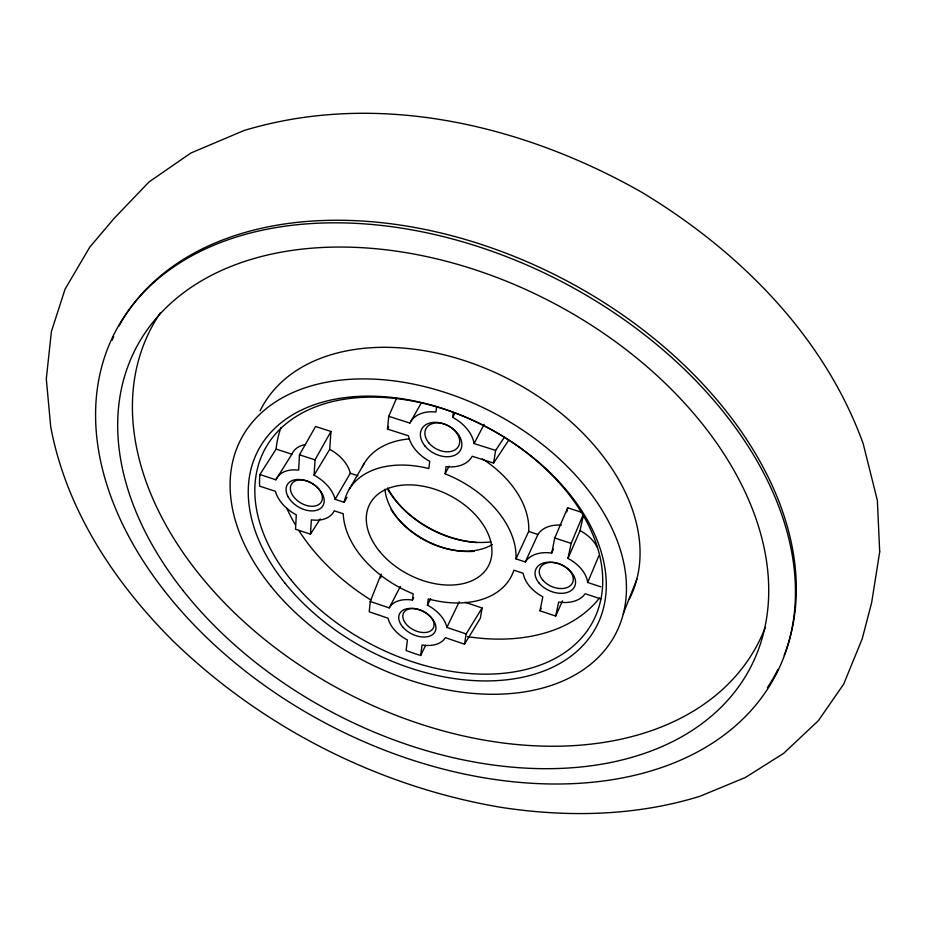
<?xml version="1.0" encoding="UTF-8"?>
<svg xmlns="http://www.w3.org/2000/svg" width="926" height="926" viewBox="0 0 926 926"><rect width="100%" height="100%" fill="white"/><g stroke="black" fill="none" stroke-linecap="round" stroke-linejoin="round"><path stroke-width="1.39" d="M396.606 398.087L388.758 416.318L387.473 429.085L408.459 435.81A35.315 24.794 28.5 0 0 429.768 461.333L428.865 468.568A92.033 61.278 27.4 0 0 344.136 502.274L335.108 499.299A33.105 21.645 30.8 0 0 314.088 475.212L329.702 449.365L330.952 431.47L315.569 426.504L299.468 454.805L298.658 470.153A33.105 21.645 30.8 0 0 275.89 479.795L259.928 474.529L276.11 449.075A181.67 123.436 27.4 0 1 281.006 427.488M259.928 474.529A184.459 123.077 27.4 0 0 259.558 486.104L275.416 491.347A33.105 21.645 30.8 0 0 296.297 514.856L295.533 529.209L310.465 534.198L311.344 519.856A33.105 21.645 30.8 0 0 334.251 510.805L343.222 513.768A92.033 61.278 27.4 0 0 413.193 593.855L412.406 600.071A31.773 20.083 26.7 0 0 389.233 607.884L370.25 601.46L381.142 574.097M314.088 475.212L315.037 459.875L330.952 431.47M370.25 601.46L369.219 611.808L388.075 618.221A31.773 20.083 26.7 0 0 407.417 639.993L406.097 650.515A184.459 123.077 27.4 0 0 420.647 655.492L425.636 645.341M380.736 577.986L381.003 575.393M436.632 406.491L435.938 412.035A35.315 24.794 28.5 0 0 409.882 423.066L388.758 416.318M420.647 655.492L422.059 644.994A31.773 20.083 26.7 0 0 445.337 637.678L464.505 644.183L480.363 618.232L482.087 607.977L465.107 602.27M482.087 607.977L466.148 633.94L446.864 627.411A31.773 20.083 26.7 0 0 427.43 605.129L428.263 598.925A92.033 61.278 27.4 0 0 513.895 570.196L523.202 573.275A33.973 22.78 23.7 0 0 542.833 596.795L539.985 610.824L555.681 616.056L562.51 600.812M553.47 549.106L551.711 553.053A33.973 22.78 23.7 0 0 525.331 561.955L515.967 558.864A92.033 61.278 27.4 0 0 445.093 473.811L446.066 466.588A35.315 24.794 28.5 0 0 472.225 456.24L493.581 463.081L508.397 440.637M504.242 437.431L495.618 450.418L474.112 443.554A35.315 24.794 28.5 0 0 452.687 417.348L453.254 413.193M464.505 644.183L466.148 633.94M493.581 463.081L495.618 450.418M551.711 553.053L554.755 538.029L567.673 507.818L581.169 512.171M566.839 511.87L567.673 507.818M555.681 616.056L558.667 602.05A33.973 22.78 23.7 0 0 585.116 593.74L600.754 598.914M600.8 586.818L587.674 582.489A33.973 22.78 23.7 0 0 567.962 558.378L571.168 543.377L582.767 515.678M567.962 558.378L580.07 530.586L583.287 515.736M623.302 613.649L636.81 579.259M587.674 582.489L598.833 555.855M387.473 429.085L388.596 426.481M525.331 561.955L537.925 534.476A33.452 22.837 23.6 0 1 561.318 525.111M539.985 610.824L541.154 608.289M515.967 558.864L528.688 531.455A90.655 61.463 27.4 0 0 482.4 458.879M446.864 627.411L459.261 601.796M427.43 605.129L430.613 598.763M412.406 600.071L413.702 597.525M389.233 607.884L400.368 586.471M474.112 443.554L484.124 424.328M445.093 473.811L449.133 466.16M452.687 417.348L454.759 413.54M409.882 423.066L421.272 402.937M344.136 502.274L347.007 497.297M349.345 489.09L364.462 462.977M335.108 499.299L350.294 473.267A32.607 21.726 31 0 0 329.702 449.365M275.89 479.795L291.864 454.215A32.607 21.726 31 0 1 305.453 444.561M310.465 534.198L320.211 518.919M299.468 454.805L315.037 459.875M554.755 538.029L571.168 543.377M276.11 449.075L291.864 454.215M350.294 473.267L357.934 475.756M528.688 531.455L537.925 534.476M599.481 597.999A181.67 123.436 27.4 0 1 467.422 636.613M370.898 600.036A181.67 123.436 27.4 0 1 298.797 530.436M295.186 524.521A181.67 123.436 27.4 0 1 286.863 508.293M427.453 613.811A16.668 10.545 26.7 0 1 427.708 632.111A16.668 10.545 26.7 0 1 403.586 619.969A16.668 10.545 26.7 0 1 418.448 609.273M419.814 609.69A16.668 10.545 26.7 0 1 426.307 612.954M111.896 340.49A371.581 250.402 27.4 0 1 113.678 336.508M118.91 326.126A371.581 250.402 27.4 0 1 552.683 273.633A371.581 250.402 27.4 0 1 784.229 655.226M777.921 669.498A371.581 250.402 27.4 0 1 767.388 687.682M765.223 627.458A341.937 233.051 27.4 0 1 346.532 692.903A341.937 233.051 27.4 0 1 160.476 312.699M260.067 410.843A207.25 140.416 27.4 0 1 507.633 378.56A207.25 140.416 27.4 0 1 629.402 598.948M362.425 466.716A90.655 61.463 27.4 0 1 409.292 438.924M580.07 530.586A33.452 22.837 23.6 0 1 597.096 547.081M315.882 485.976A17.363 11.367 30.9 0 1 313.115 506.267A17.363 11.367 30.9 0 1 290.428 487.527A17.363 11.367 30.9 0 1 315.014 485.259M477.075 542.601A87.391 60.514 27.4 0 1 388.11 490.143M490.884 541.907A82.68 57.134 27.4 0 1 387.647 487.979M474.274 551.317A70.445 48.083 27.4 0 1 391.004 509.485M492.354 544.534A65.642 44.703 27.4 0 1 426.319 541.131A65.642 44.703 27.4 0 1 384.938 489.275M879.7 551.827L871.679 602.502L862.256 638.674L843.713 684.094L818.295 720.752L783.616 753.37L745.337 777.516L699.998 796.256C636 816.119 567.846 817.473 501.95 807.495L500.723 807.31C377.519 786.371 261.445 727.049 171.912 639.912L171.102 639.067C113.18 580.741 66.059 508.675 50.722 426.863L46.3 378.908L51.405 331.52L65.075 289.132L89.799 247.103L113.944 218.594L149.074 181.901L190.872 153.033L244.047 130.508C377.715 90.158 522.947 124.755 641.718 192.249C738.728 250.691 823.966 335.525 863.159 443.589L877.35 500.387L879.7 551.827M290.729 579.526A185.269 122.961 27.4 0 0 589.411 627.55A185.269 122.961 27.4 0 0 406.12 399.916A185.269 122.961 27.4 0 0 290.729 579.526M402.949 627.249A19.863 12.547 26.7 0 0 434.769 632.192A19.863 12.547 26.7 0 0 414.304 608.66A19.863 12.547 26.7 0 0 402.949 627.249M538.944 582.917A21.229 14.237 23.7 0 0 573.831 587.894A21.229 14.237 23.7 0 0 553.111 562.429A21.229 14.237 23.7 0 0 538.944 582.917M424.941 445.962A22.074 15.499 28.5 0 0 460.477 450.152A22.074 15.499 28.5 0 0 437.963 422.488A22.074 15.499 28.5 0 0 424.941 445.962M288.136 496.834A20.685 13.531 30.8 0 0 321.125 507.923A20.685 13.531 30.8 0 0 306.101 480.825A20.685 13.531 30.8 0 0 288.136 496.834M379.614 551.41A66.915 44.541 27.4 0 0 487.377 567.777A66.915 44.541 27.4 0 0 420.335 485.745A66.915 44.541 27.4 0 0 379.614 551.41M164.434 590.869A372.171 250.333 27.4 0 0 766.473 690.727A372.171 250.333 27.4 0 0 405.507 228.78A372.171 250.333 27.4 0 0 164.434 590.869M183.001 590.499A346.278 232.576 27.4 0 0 742.617 680.934A346.278 232.576 27.4 0 0 403.852 252.3A346.278 232.576 27.4 0 0 183.001 590.499M270.739 586.031A211.105 139.895 27.4 0 0 611.114 641.625A211.105 139.895 27.4 0 0 402.914 382.183A211.105 139.895 27.4 0 0 270.739 586.031M285.034 583.206A190.71 126.295 27.4 0 0 592.478 633.361A190.71 126.295 27.4 0 0 404.234 399.106A190.71 126.295 27.4 0 0 285.034 583.206M542.567 579.85A17.814 11.957 23.7 0 0 571.84 583.982A17.814 11.957 23.7 0 0 554.431 562.614A17.814 11.957 23.7 0 0 542.567 579.85M428.738 442.79A18.52 13.022 28.5 0 0 458.544 446.251A18.52 13.022 28.5 0 0 439.63 423.043A18.52 13.022 28.5 0 0 428.738 442.79"/></g></svg>
